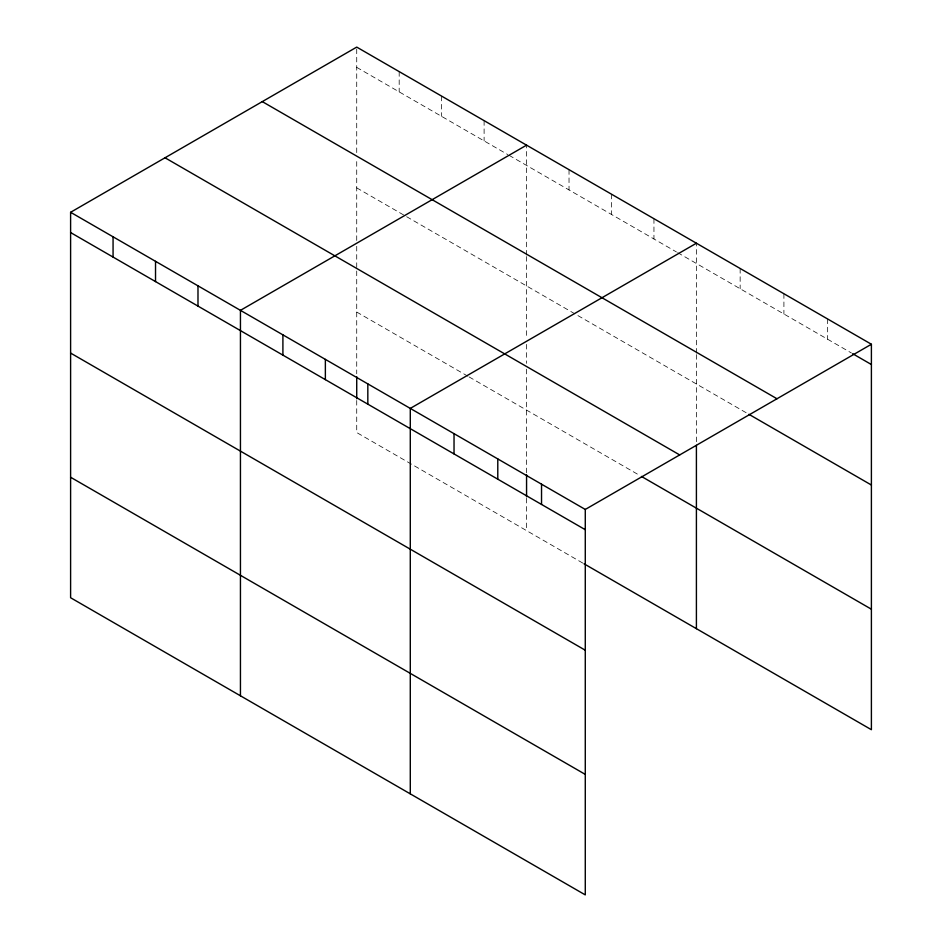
<?xml version="1.0" encoding="UTF-8"?>
<svg xmlns="http://www.w3.org/2000/svg" width="942" height="942" viewBox="0 0 942 942"><rect width="100%" height="100%" fill="white"/><g stroke="black" fill="none" stroke-linecap="round" stroke-linejoin="round"><path stroke-width="0.71" stroke-dasharray="4.71 3.53" d="M356.724 240.469L356.724 158.48M356.724 152.604L356.724 47.1M526.566 256.542L526.566 338.531M526.566 255.07L526.566 145.162M696.409 354.604L696.409 442.434M696.409 353.132L696.409 243.224M356.724 67.365L507.832 154.606M509.08 155.324L676.427 251.95M677.675 252.668L851.403 352.967M356.724 187.882L405.425 216.001M406.673 216.719L747.654 413.585M356.724 312.049L467.868 376.211M469.116 376.941L640.207 475.722M582.768 563.069L356.724 432.555L356.724 400.232M827.653 318.997L827.653 339.261M783.909 293.739L783.909 313.992M740.153 268.482L740.153 288.735M653.948 218.709L653.948 238.962M611.488 194.193L611.488 214.458M569.027 169.678L569.027 189.943M526.566 344.372L526.566 363.365M526.566 369.205L526.566 473.296M526.566 498.283L526.566 530.617M484.106 120.647L484.106 140.911M441.645 96.131L441.645 116.396M399.184 71.616L399.184 91.88M356.724 246.309L356.724 373.774"/><path stroke-width="1.41" d="M584.016 563.787L871.397 729.709L871.397 344.254L356.724 47.1L70.603 212.291L70.603 597.746L585.276 894.9L585.276 509.445L70.603 212.291M526.566 145.162L240.445 310.354L240.445 695.808M696.409 243.224L410.288 408.404L410.288 793.87M585.276 509.445L871.397 344.254M852.651 353.686L871.397 364.519M262.3 101.618L776.985 398.76M748.902 414.303L871.397 485.024M165.015 157.773L679.7 454.927M641.455 476.44L871.397 609.191M70.603 232.556L585.276 529.698M70.603 353.073L585.276 650.216M70.603 477.241L585.276 774.383M696.409 445.354L696.409 628.679M541.532 484.188L541.532 504.441M526.566 474.768L526.566 496.811M497.788 458.931L497.788 479.184M454.032 433.661L454.032 453.926M367.827 383.9L367.827 404.153M356.724 376.706L356.724 398.76M325.367 359.385L325.367 379.638M282.906 334.869L282.906 355.122M197.985 285.838L197.985 306.103M155.524 261.323L155.524 281.587M113.064 236.807L113.064 257.072"/></g></svg>
